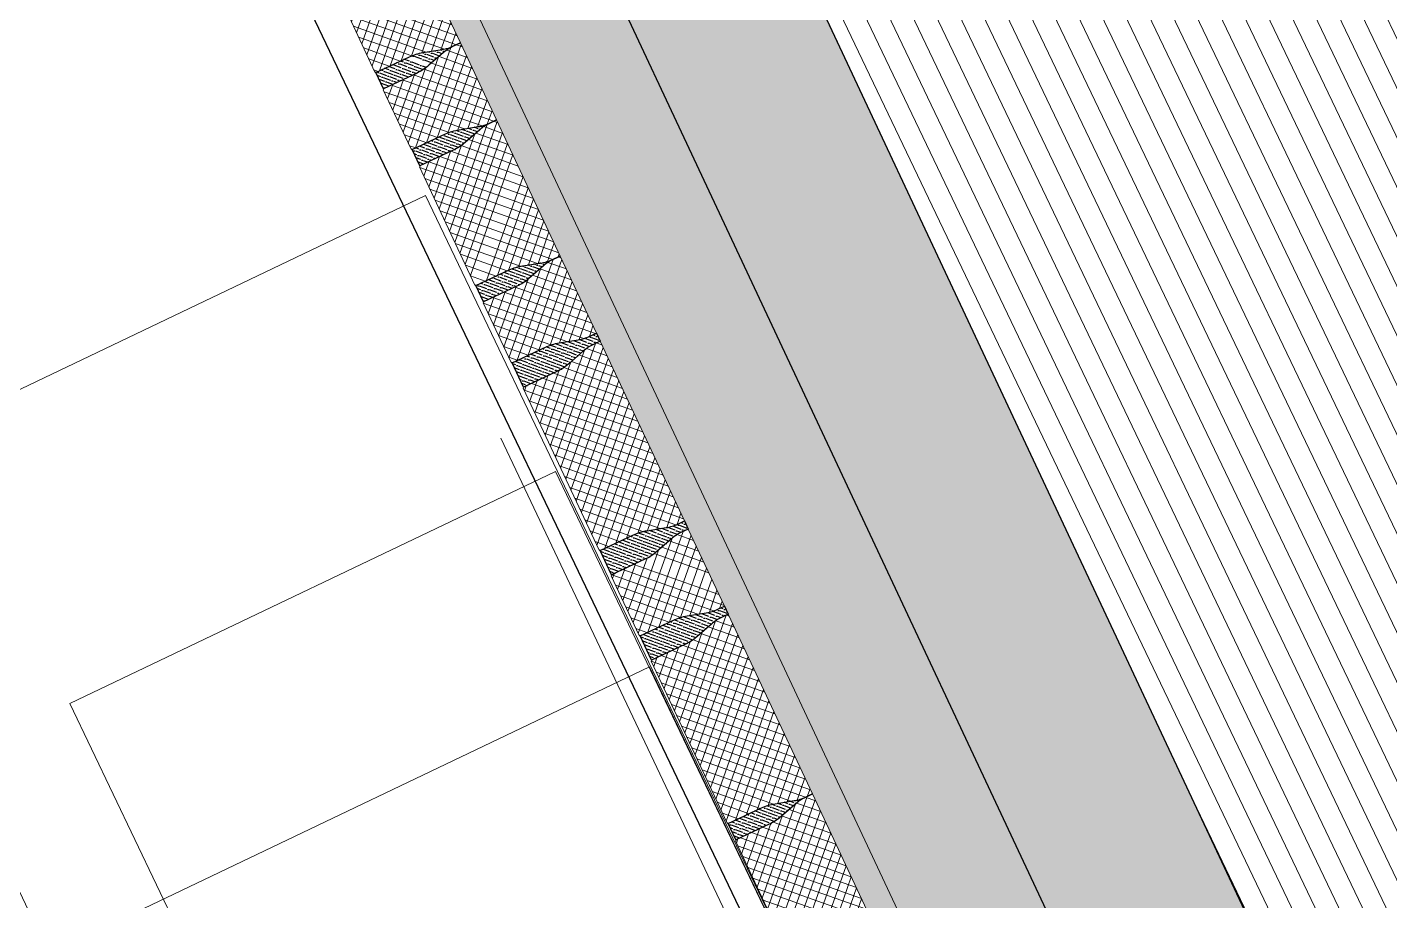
# Model space of a CAD drawing. Header units: metres. Extents: x 679304 to 680626, y 2747329 to 2750056.
# Drawn here: x 679526.458 to 679527.976, y 2747460.818 to 2747461.792 of the extents above; entities that cross this region are included whole.
import ezdxf

# ---------------------------------------------------------------- set-up
doc = ezdxf.new("R2010")
doc.units = ezdxf.units.M
doc.layers.add('-aux', color=50, linetype='Continuous', plot=False)
doc.layers.add('00_Aux', color=5, linetype='Continuous', plot=False)
for name, color, linetype, lineweight in [('02-L-projecció', 6, 'Continuous', 5), ('02-L-seccionat', 4, 'Continuous', 5), ('03-TR-L-1-CM', 7, 'Continuous', 0), ('3-TR Formigó', 252, 'Continuous', 0), ('3-TR terra compactada', 45, 'Continuous', 0), ('3-TR Tot-u', 37, 'Continuous', 0)]:
    doc.layers.add(name, color=color, linetype=linetype, lineweight=lineweight)
doc.layers.add('02-L-SEC-Shrubs', color=252, linetype='Continuous', lineweight=0, transparency=0.2)
doc.layers.add('3-TR tot_u', color=8, linetype='Continuous', lineweight=5, true_color=0x787878)
doc.layers.add('EIT_3 TR sorra', color=9, linetype='Continuous', true_color=0xd8ceb0)
doc.layers.add('SL_TREE_PROSOPIS_CINERARIA', color=66, linetype='Continuous', true_color=0x5f7f00)
picture_1 = doc.add_image_def('image2.png', size_in_pixel=(716, 586))
picture_2 = doc.add_image_def('image5.png', size_in_pixel=(354, 263))
picture_3 = doc.add_image_def('image7.png', size_in_pixel=(360, 216))
pattern_1 = [(44.99999999999999, (11.77884817123413, -0.9168738576117902), (-0.0067351920908019, 0.0067351920908019), []), (134.9999999999999, (11.77884817123413, -0.9168738576117902), (-0.0067351920908019, -0.0067351920908019), [])]
pattern_2 = [(43.98579928974752, (24.93040108401328, -102.0626143401023), (0.0019272751255601, 0.0066038919240475), [0.0085328125000001, -0.0017065625, 0, -0.0017065625])]
pattern_3 = [(44.99999999999999, (10.08790048956871, -0.9036819669418036), (-0.0067351920908019, 0.0067351920908019), []), (134.9999999999999, (10.08790048956871, -0.9036819669418036), (-0.0067351920908019, -0.0067351920908019), [])]

# ---------------------------------------------------------------- blocks, each defined once
blk = doc.blocks.new('General Section WaterFalls')
at = {"layer": '3-TR Formigó'}
h = blk.add_hatch(dxfattribs=at)
h.set_pattern_fill('ANSI37', color=256, scale=0.003, angle=-18.27604261022104, style=0)
h.set_pattern_definition(pattern_3)
edge = h.paths.add_edge_path()
edge.add_line((54.08183483406901, -32.07092355564237), (54.08189873649901, -32.06272802594973))
edge.add_arc((54.03348265076056, -32.06235050130636), 0.0484175588259012, -0.4467548583182131, 15.55226428892074)
edge.add_line((54.08012746181339, -32.04936891724356), (54.07434271181351, -32.02858344569385))
edge.add_arc((54.12939502624794, -32.01326198852621), 0.0571445911088926, 179.5532510767953, 195.5522701820826, ccw=False)
edge.add_line((54.0722521720454, -32.0128164223861), (54.07257282964259, -31.97169239846383))
edge.add_line((54.07257282966748, -31.97169239912182), (54.07177564820313, -31.97168618295338))
edge.add_line((54.07177564827725, -31.9716861830093), (54.07178223023041, -31.97084213271917))
edge.add_line((54.07178222993389, -31.97084213234484), (53.92596079147231, -31.96970510931427))
edge.add_line((53.92596079129726, -31.96970510901883), (53.925954211413, -31.97054916195383))
edge.add_line((53.92595421196893, -31.97054916201159), (53.92515703001467, -31.97054294175817))
edge.add_line((53.9251570305787, -31.97054294170812), (53.92483637251203, -32.01166696890812))
edge.add_arc((53.86769352247938, -32.01122140674852), 0.0571445856194023, -16.445765772794118, -0.4467466560666935, ccw=False)
edge.add_line((53.9225002177991, -32.02739947475493), (53.91639204944029, -32.04809221791717))
edge.add_arc((53.96282874699682, -32.06179959885776), 0.0484175508021077, 163.5542290625636, 179.5532482208429)
edge.add_line((53.91441266890615, -32.06142207840458), (53.91434876481802, -32.0696176075496))
edge.add_line((53.91434876434505, -32.0696176069323), (54.08183483532727, -32.0709235553783))
h = blk.add_hatch(dxfattribs=at)
h.set_pattern_fill('ANSI37', color=256, scale=0.003, angle=-18.27604261022104, style=0)
h.set_pattern_definition(pattern_3)
edge = h.paths.add_edge_path()
edge.add_line((54.30306485062465, -32.07264853920788), (54.30312875496936, -32.06445300965719))
edge.add_arc((54.25471266871318, -32.06407549092546), 0.0484175584946718, -0.4467466283651467, 15.55227254300524)
edge.add_line((54.30135747836903, -32.05109390197322), (54.29557272892187, -32.03030843060606))
edge.add_arc((54.35062504606321, -32.01498697092757), 0.0571445946602287, 179.5532509293158, 195.5522700439978, ccw=False)
edge.add_line((54.29348218860105, -32.01454140525311), (54.2938028466404, -31.97341738147688))
edge.add_line((54.29380284622311, -31.97341738152318), (54.29300566527599, -31.97341116601595))
edge.add_line((54.29300566529855, -31.97341116610914), (54.29301224622134, -31.97256711596913))
edge.add_line((54.2930122455582, -31.97256711591035), (54.09344686330025, -31.97101103276949))
edge.add_line((54.09344686381519, -31.97101103281602), (54.09344028160544, -31.97185508351182))
edge.add_line((54.09344028122723, -31.97185508371331), (54.09264310074959, -31.97184886492834))
edge.add_line((54.09264310123399, -31.97184886457399), (54.09232244305268, -32.01297289026494))
edge.add_arc((54.03517958521843, -32.01252733008005), 0.0571445945339037, -16.445762793266, -0.44674364543789125, ccw=False)
edge.add_line((54.08998629031703, -32.02870539808646), (54.08387812044611, -32.04939814025892))
edge.add_arc((54.13031482137739, -32.06310551753268), 0.0484175534240547, 163.5542355793744, 179.5532547029849)
edge.add_line((54.0818987400271, -32.06272800127044), (54.08183483674825, -32.07092353019234))
edge.add_line((54.08183483639732, -32.07092353049666), (54.30306485054814, -32.07264853835523))
h = blk.add_hatch(dxfattribs=at)
h.set_pattern_fill('ANSI37', color=256, scale=0.003, angle=-18.27604261022104, style=0)
h.set_pattern_definition(pattern_3)
edge = h.paths.add_edge_path()
edge.add_line((54.40802474413067, -32.07346694706939), (54.40808864902809, -32.06527141770124))
edge.add_arc((54.35967255802825, -32.0648939027451), 0.0484175634033132, -0.4467438658289859, 15.55227527998455)
edge.add_line((54.40631737187505, -32.05191230843775), (54.40053262239239, -32.03112683754927))
edge.add_arc((54.45558493630961, -32.01580538135022), 0.0571445906871269, 179.5532502593328, 195.5522693413966, ccw=False)
edge.add_line((54.39844208257273, -32.01535981451161), (54.39876274068714, -31.97423579125057))
edge.add_line((54.39876274066046, -31.97423579217866), (54.39796555937762, -31.97422957508937))
edge.add_line((54.39796555927023, -31.97422957443632), (54.39797214111286, -31.97338552410969))
edge.add_line((54.39797214092687, -31.97338552493602), (54.32467657490558, -31.97281401382982))
edge.add_line((54.32467657420784, -31.97281401348301), (54.32466999196261, -31.97365806465748))
edge.add_line((54.32466999301687, -31.97365806438029), (54.32387281172586, -31.97365184434591))
edge.add_line((54.32387281116098, -31.97365184454247), (54.32355215339045, -32.01477587233068))
edge.add_arc((54.26640930585563, -32.01433031028137), 0.0571445841313688, -16.44576432809248, -0.44674519530951784, ccw=False)
edge.add_line((54.32121600070968, -32.03050837735645), (54.31510783143104, -32.05120112070532))
edge.add_arc((54.36154453037307, -32.06490849936381), 0.0484175513716403, 163.5542329003365, 179.5532520194679)
edge.add_line((54.31312845041976, -32.06453098054044), (54.31306454791471, -32.07272650971789))
edge.add_line((54.3130645477213, -32.07272650953382), (54.40802474449863, -32.07346694694389))
h = blk.add_hatch(dxfattribs=at)
h.set_pattern_fill('ANSI37', color=256, scale=0.003, angle=-18.27604261022104, style=0)
h.set_pattern_definition(pattern_3)
edge = h.paths.add_edge_path()
edge.add_line((54.63925445685163, -32.07526993239298), (54.63931836119634, -32.0670744028423))
edge.add_arc((54.59090227494016, -32.06669688504189), 0.0484175586054961, -0.4467466705454594, 15.55227246631219)
edge.add_line((54.637547084596, -32.05371529515833), (54.63176233514885, -32.03292982379116))
edge.add_arc((54.68681465182453, -32.01760836481117), 0.0571445944009922, 179.553250484846, 195.5522696561451, ccw=False)
edge.add_line((54.62967179436237, -32.01716279936955), (54.62999245240172, -31.97603877559331))
edge.add_line((54.62999245198443, -31.97603877540678), (54.62919527103731, -31.97603255989955))
edge.add_line((54.62919527152553, -31.97603255906142), (54.62920185244833, -31.97518850892141))
edge.add_line((54.62920185225084, -31.97518850886263), (54.42963646999289, -31.97363242572177))
edge.add_line((54.42963647050783, -31.97363242553547), (54.42962988829808, -31.97447647623127))
edge.add_line((54.42962988745421, -31.97447647713125), (54.42883270697658, -31.97447025834628))
edge.add_line((54.42883270699531, -31.97447025892325), (54.428512048814, -32.0155942846142))
edge.add_arc((54.37136919191107, -32.01514872419648), 0.0571445946447279, -16.445762796994018, -0.44674368117648555, ccw=False)
edge.add_line((54.42617589561269, -32.03132679220289), (54.42006772574177, -32.05201953437536))
edge.add_arc((54.46650442713871, -32.06572691211477), 0.0484175534240547, 163.5542355793744, 179.5532547029849)
edge.add_line((54.41808834578842, -32.06534939538688), (54.41802444250956, -32.07354492430877))
edge.add_line((54.41802444308996, -32.07354492414743), (54.63925445724079, -32.075269932006))
h = blk.add_hatch(dxfattribs=at)
h.set_pattern_fill('ANSI37', color=256, scale=0.003, angle=-18.27604261022104, style=0)
h.set_pattern_definition(pattern_3)
edge = h.paths.add_edge_path()
edge.add_line((54.74421435082331, -32.07608834048733), (54.74427825572074, -32.06789281111918))
edge.add_arc((54.69586216425523, -32.06751529546455), 0.048417563292489, -0.4467438236486732, 15.55227535667759)
edge.add_line((54.74250697810203, -32.05453370185569), (54.73672222861938, -32.03374823096721))
edge.add_arc((54.79177454160526, -32.01842677523382), 0.0571445904278904, 179.553249814863, 195.5522689535439, ccw=False)
edge.add_line((54.73463168879971, -32.01798120839522), (54.73495234691412, -31.97685718513417))
edge.add_line((54.73495234642178, -31.97685718536377), (54.73415516513894, -31.97685096827447))
edge.add_line((54.73415516549721, -31.97685096831992), (54.73416174733984, -31.97600691799328))
edge.add_line((54.7341617476195, -31.97600691812113), (54.66086618159822, -31.97543540701492))
edge.add_line((54.66086618136614, -31.97543540620245), (54.66085959912092, -31.97627945737693))
edge.add_line((54.66085959924384, -31.97627945779823), (54.66006241795284, -31.97627323776385))
edge.add_line((54.66006241785362, -31.97627323726192), (54.65974176008309, -32.01739726505012))
edge.add_arc((54.60259891208261, -32.01695170393214), 0.0571445840205445, -16.445764324364518, -0.4467451595709804, ccw=False)
edge.add_line((54.657405606471, -32.0331297700759), (54.65129743719236, -32.05382251342477))
edge.add_arc((54.69773413660004, -32.06752989348024), 0.0484175513567676, 163.5542323495689, 179.5532514948844)
edge.add_line((54.64931805757806, -32.0671523748897), (54.64925415507301, -32.07534790406715))
edge.add_line((54.64925415441394, -32.07534790411592), (54.74421435119126, -32.07608834152598))
h = blk.add_hatch(dxfattribs=at)
h.set_pattern_fill('ANSI37', color=256, scale=0.003, angle=-18.27604261022104, style=0)
h.set_pattern_definition(pattern_1)
edge = h.paths.add_edge_path()
edge.add_line((54.91170039819554, -32.07739778747782), (54.91176430062552, -32.06920225778519))
edge.add_arc((54.86334821442142, -32.06882473407314), 0.0484175588259012, -0.4467548583182131, 15.55226428892074)
edge.add_line((54.90999302593991, -32.05584315024316), (54.90420827594004, -32.03505767869347))
edge.add_arc((54.95926058944315, -32.01973621966317), 0.0571445912714218, 179.5532515570036, 195.5522706349158, ccw=False)
edge.add_line((54.90211773524061, -32.01929065445438), (54.90243839283779, -31.97816663053212))
edge.add_line((54.90243839286268, -31.97816663095728), (54.90164121139833, -31.97816041478883))
edge.add_line((54.90164121147245, -31.97816041437909), (54.90164779342562, -31.97731636408896))
edge.add_line((54.90164779359474, -31.9773163641803), (54.75582635513316, -31.97617934114973))
edge.add_line((54.75582635495811, -31.97617934225127), (54.75581977507386, -31.97702339518627))
edge.add_line((54.75581977469847, -31.97702339477837), (54.75502259274421, -31.97701717452494))
edge.add_line((54.75502259330824, -31.9770171744749), (54.75470193524156, -32.01814120167489))
edge.add_arc((54.69755908660591, -32.01769563741982), 0.0571445855876494, -16.445766243177218, -0.44674713627517804, ccw=False)
edge.add_line((54.7523657809943, -32.03387370612472), (54.74625761263549, -32.05456644928697))
edge.add_arc((54.79269431065768, -32.06827383139171), 0.0484175509333363, 163.5542296089313, 179.5532487032461)
edge.add_line((54.74427823163569, -32.06789630954154), (54.74421432754756, -32.07609183868657))
edge.add_line((54.74421432754025, -32.07609183946625), (54.91170039852248, -32.07739778791225))
h = blk.add_hatch(dxfattribs=at)
h.set_pattern_fill('ANSI37', color=256, scale=0.003, angle=-18.27604261022104, style=0)
h.set_pattern_definition(pattern_1)
edge = h.paths.add_edge_path()
edge.add_line((55.00666056852788, -32.07814179128036), (55.0067244734253, -32.06994626191221))
edge.add_arc((54.95830838149413, -32.06956874672324), 0.0484175634033132, -0.4467438658289859, 15.55227527998455)
edge.add_line((55.00495319534093, -32.05658715264872), (54.99916844585828, -32.03580168176023))
edge.add_arc((55.05422075884417, -32.02048022556119), 0.0571445906871269, 179.5532502593328, 195.5522693413966, ccw=False)
edge.add_line((54.99707790603861, -32.02003465848975), (54.99739856415303, -31.97891063522871))
edge.add_line((54.99739856412634, -31.97891063569114), (54.99660138284351, -31.97890441860184))
edge.add_line((54.99660138273611, -31.97890441864729), (54.99660796457874, -31.97806036832065))
edge.add_line((54.99660796485841, -31.97806036798283), (54.92331239883712, -31.97748885687663))
edge.add_line((54.92331239860504, -31.97748885722831), (54.92330581635982, -31.97833290840279))
edge.add_line((54.92330581555143, -31.97833290859126), (54.92250863426042, -31.97832668855687))
edge.add_line((54.92250863509252, -31.97832668758929), (54.92218797732199, -32.01945071537749))
edge.add_arc((54.86504513071849, -32.0190051542595), 0.0571445841313688, -16.44576432809248, -0.44674519530951784, ccw=False)
edge.add_line((54.91985182417557, -32.0351832206361), (54.91374365489693, -32.05587596398497))
edge.add_arc((54.96018035430461, -32.06958334334195), 0.0484175513716403, 163.5542329003365, 179.5532520194679)
edge.add_line((54.9117642743513, -32.06920582521707), (54.91170037184625, -32.07740135439452))
edge.add_line((54.91170037118718, -32.07740135374479), (55.0066605679645, -32.07814179115486))
h = blk.add_hatch(dxfattribs=at)
h.set_pattern_fill('ANSI37', color=256, scale=0.003, angle=-18.27604261022104, style=0)
h.set_pattern_definition(pattern_1)
edge = h.paths.add_edge_path()
edge.add_line((55.10162082267925, -32.07887516054325), (55.10168472757667, -32.0706796311751))
edge.add_arc((55.05326863564551, -32.07030211668462), 0.048417563292489, -0.4467438236486732, 15.55227535667759)
edge.add_line((55.09991345042362, -32.05732052284293), (55.09412870094098, -32.03653505195445))
edge.add_arc((55.14918101392686, -32.0212135957554), 0.0571445906871269, 179.5532502593328, 195.5522693413966, ccw=False)
edge.add_line((55.09203816065564, -32.02076802775264), (55.09235881877006, -31.97964400449159))
edge.add_line((55.09235881781205, -31.97964400518686), (55.09156163652922, -31.97963778809756))
edge.add_line((55.09156163688749, -31.97963778907433), (55.09156821873012, -31.9787937387477))
edge.add_line((55.09156821854412, -31.97879373794421), (55.01827265252284, -31.97822222683801))
edge.add_line((55.01827265322209, -31.97822222718969), (55.01826607097686, -31.97906627836417))
edge.add_line((55.01826607016846, -31.97906627785414), (55.01746888887746, -31.97906005781976))
edge.add_line((55.01746888970956, -31.97906005848199), (55.01714823193903, -32.02018408627019))
edge.add_arc((54.96000538440421, -32.01973852398805), 0.0571445840205445, -16.445764324364518, -0.4467451595709804, ccw=False)
edge.add_line((55.0148120787926, -32.03591659059748), (55.00870390951396, -32.05660933394635))
edge.add_arc((55.05514060799033, -32.07031671283767), 0.0484175513716403, 163.5542329003365, 179.5532520194679)
edge.add_line((55.00672452896833, -32.06993919494562), (55.00666062646328, -32.07813472412307))
edge.add_line((55.00666062533856, -32.07813472300768), (55.10162082211588, -32.07887516041775))
at = {"layer": '3-TR terra compactada'}
h = blk.add_hatch(dxfattribs=at)
h.set_pattern_fill('LINE', color=256, scale=0.0075)
h.set_pattern_definition([(360, (-1.593222050461918, -1.450000001117587), (0, 0.0238125), [])])
edge = h.paths.add_edge_path(flags=16)
edge.add_arc((87.91270721703766, -34.89102650922723), 0.0300000000000011, 0, 360)
h.paths.add_polyline_path([(60.86794612370431, -34.06345526850782), (60.86794612370431, -34.8165326055605), (77.28848761087283, -34.81653260439634), (77.28848760994151, -35.96653260430321), (94.02980208816007, -35.96653260337189), (94.02346620196477, -34.53352967253886), (88.77741158520803, -34.42881766473874), (88.7764219455421, -34.4783984052483), (88.67512278445065, -34.85645277681761), (84.06023222394288, -34.76436978625134), (83.96552849235012, -34.41241660504602), (83.95774579746649, -34.38224918977358), (83.95875280490145, -34.33179827523418), (79.98875382728875, -34.25026744417846), (79.98875382775441, -35.78771875007078), (77.43852502759546, -35.78771875007078), (77.43852502852678, -35.43748732609675), (78.61814005719498, -35.43770227907226), (78.05505687510595, -33.4629564518109), (67.10211191978306, -33.3788115279749), (67.01179703883827, -33.17811179091223), (66.85097349714488, -33.17687627975829), (63.56725041614845, -33.15126436809078), (63.56725041707978, -34.70336046814919), (61.01713174395263, -34.70336046768352), (61.0171317444183, -34.35336060426198), (62.10765844490379, -34.35336060402915), (61.58575402200222, -32.50950451311656), (50.68157043308019, -32.42573419259861), (50.59114177431911, -32.2250335814897), (50.42511908290908, -32.2237581287045), (47.14811543934047, -32.19819437991828), (47.14721526950597, -33.38156245509163), (44.99754665372893, -33.38156245509163), (44.99754665279761, -33.03156259073876), (45.56926759378984, -33.03156259120442), (45.14311256445944, -31.55625739693642), (34.2616229839623, -31.47266142093577), (34.17091776337475, -31.2719586850144), (34.00475173024461, -31.27068213094026), (30.72633214015514, -31.24511096207425), (30.72633214108646, -32.37863686797209), (28.57621343620122, -32.37863686820492), (28.57621343526989, -32.02863700361922), (29.14793437626213, -32.02863700361922), (28.72177934786305, -30.55333180958405), (17.8412764519453, -30.4697434140835), (17.68143947003409, -31.50181839196012), (28.27606689184904, -31.50181839149445), (28.27606689091772, -32.61037793336436), (44.44740463607013, -32.61037793196738), (44.44740463700145, -34.06345526920631)])
at = {"layer": '3-TR Tot-u'}
h = blk.add_hatch(dxfattribs=at)
h.set_pattern_fill('EARTH', color=256, scale=0.005, angle=-84.07414778341365)
h.set_pattern_definition([(275.9258522165863, (60.71546804439276, -33.50333952344954), (0.0348582512672567, -0.0283024260194916), [0.03175, -0.03175]), (275.9258522165863, (60.72731067147106, -33.50211030617356), (0.0348582512672567, -0.0283024260194916), [0.03175, -0.03175]), (275.9258522165863, (60.73915329854935, -33.50088108866476), (0.0348582512672567, -0.0283024260194916), [0.03175, -0.03175]), (5.925852216586345, (60.743510580156, -33.50441889185459), (0.0283024260194916, 0.0348582512672567), [0.03175, -0.03175]), (5.925852216586345, (60.74473979650065, -33.51626151846722), (0.0283024260194916, 0.0348582512672567), [0.03175, -0.03175]), (5.925852216586345, (60.74596901470795, -33.52810414601118), (0.0283024260194916, 0.0348582512672567), [0.03175, -0.03175])])
h.paths.add_polyline_path([(50.68157043308019, -32.42573419259861), (61.58575402200222, -32.50950451311656), (61.64629130344838, -32.72335900692269), (62.41704348940402, -32.72336055757478), (62.41704473039135, -32.50335776759312), (61.79187253303826, -32.503356566187), (61.73765311250463, -32.31066556135193), (50.5912555521354, -32.22503445576876)])
at = {"layer": '3-TR tot_u'}
h = blk.add_hatch(dxfattribs=at)
h.set_pattern_fill('AR-CONC', color=256, scale=0.00025, angle=90.27678088138285)
h.set_pattern_definition([(158.5528234916038, (16.41957955155521, -0.9746390371583402), (-0.0107141402033441, 0.0444470353765646), [0.0047625, -0.0523874999999999]), (103.5528234916037, (16.41957955155521, -0.9746390371583402), (-0.042478511822929, -0.0235505220209913), [0.00381, -0.0419101460424999]), (209.0042681916038, (16.41868670936674, -0.9709351295605301), (-0.0531926501422366, 0.0208965138611374), [0.0040475022, -0.0445225611499999]), (154.7370234916037, (16.40753956185654, -0.9786799072753638), (-0.0115985479610558, 0.0675920588494506), [0.00714375, -0.0785812499999999]), (205.1883811016037, (16.40657301200554, -0.9730472429655492), (-0.0775261334246027, 0.036585164494883), [0.006071255785, -0.0667839020399999]), (99.73697466160377, (16.40753956185654, -0.9786799072753638), (-0.0775261334227856, 0.036585164499046), [0.0057149917675, -0.0628649329799999]), (129.5528234916037, (16.40852912468836, -0.9716496961191295), (0.0121775151173545, 0.0440684300330318), [0.0047625, -0.0523875]), (74.55282349160389, (16.40852912468836, -0.9716496961191295), (-0.0485699864642681, -3.6222662037e-06), [0.00381, -0.0419099999999999]), (180.0042684916038, (16.40954391798004, -0.9679773268289864), (-0.0363924715453394, 0.0440648076110835), [0.0040475022, -0.0445224844]), (146.0528234916037, (16.41957955155521, -0.9746390371583402), (-0.0202858755293875, -0.0059938829911168), [0, -0.041402, 0, -0.042545, 0, -0.04206875]), (116.0528234916039, (16.41957955155521, -0.9746390371583402), (-0.0290587158829416, 0.0078679387732416), [0, -0.024257, 0, -0.0404494999999999, 0, -0.01603375]), (76.05282349160386, (16.42408512253314, -0.988063625525683), (-0.0094277576651399, 0.0325917034802938), [0, -0.0158749999999999, 0, -0.0495299999999999, 0, -0.0657224999999997]), (66.05282349160387, (16.42610555933788, -0.9940836201421916), (-0.0178091657507202, 0.033085210695806), [0, -0.0206375, 0, -0.032893, 0, -0.0466725])])
h.paths.add_polyline_path([(61.73765311250463, -32.31066556135193), (61.91613929020241, -32.16203233716078), (50.52306428411975, -32.07450615614653), (50.59515397809446, -32.2336976248771)])
at = {"layer": 'EIT_3 TR sorra'}
h = blk.add_hatch(dxfattribs=at)
h.set_pattern_fill('ANSI36', color=256, scale=0.001075, angle=-1.014200710252469, style=0, double=1)
h.set_pattern_definition([(43.98579928974752, (24.10053549613804, -102.0561436056159), (0.0019272751255601, 0.0066038919240475), [0.0085328125000001, -0.0017065625, 0, -0.0017065625])])
edge = h.paths.add_edge_path()
edge.add_line((54.0818348089233, -32.07092705229297), (54.08189871238366, -32.06273152245023))
edge.add_arc((54.03348263213411, -32.06235400401056), 0.0484175526838711, -0.4467473109880312, 15.55227179525065)
edge.add_line((54.08012743573635, -32.04937241598964), (54.074342687714, -32.02858694067944))
edge.add_arc((54.12939500389621, -32.01326547958888), 0.0571445943123871, 179.5532539535203, 195.5522730879312, ccw=False)
edge.add_line((54.07225214736536, -32.01281991670839), (54.07257283407047, -31.97169239752023))
edge.add_line((54.07257283292711, -31.97169239679352), (54.09264310164696, -31.97184889399764))
edge.add_line((54.09264310216531, -31.97184889484197), (54.09232241538514, -32.01297641351495))
edge.add_arc((54.03517955495044, -32.01253084978089), 0.0571445973673935, -16.445766153051807, -0.4467470114216212, ccw=False)
edge.add_line((54.08998626144603, -32.02870892221108), (54.08387809315411, -32.04940166294342))
edge.add_arc((54.13031478319317, -32.06310904351994), 0.0484175437910066, 163.5542282250263, 179.5532473510782)
edge.add_line((54.0818987111561, -32.06273152120412), (54.08183480861964, -32.07092705233279))
h = blk.add_hatch(dxfattribs=at)
h.set_pattern_fill('ANSI36', color=256, scale=0.001075, angle=-1.014200710252469, style=0, double=1)
h.set_pattern_definition([(43.98579928974752, (24.59421147685498, -102.0599929462187), (0.0019272751255601, 0.0066038919240475), [0.0085328125000001, -0.0017065625, 0, -0.0017065625])])
edge = h.paths.add_edge_path()
edge.add_line((54.31306451978162, -32.07273000851273), (54.30306482580969, -32.07265203772795))
edge.add_line((54.30306482687592, -32.07265203632414), (54.30312872897428, -32.06445650652199))
edge.add_arc((54.25471264729276, -32.06407898571342), 0.0484175527940736, -0.4467514048749425, 15.55226774490095)
edge.add_line((54.30135745275766, -32.05109740095213), (54.29557270326275, -32.03031192564601))
edge.add_arc((54.3506250125356, -32.01499046757817), 0.0571445873641418, 179.5532512957519, 195.5522704501285, ccw=False)
edge.add_line((54.29348216298968, -32.01454490236938), (54.29380284880636, -31.97341738141661))
edge.add_line((54.29380284808576, -31.97341738175601), (54.32387281250258, -31.97365184786262))
edge.add_line((54.32387281302363, -31.9736518478021), (54.32355212625163, -32.01477936942017))
edge.add_arc((54.26640927279368, -32.01433380646631), 0.0571445907335047, -16.445765473899826, -0.44674634346989706, ccw=False)
edge.add_line((54.32121597183868, -32.03051187633537), (54.31510780351127, -32.05120461754639))
edge.add_arc((54.36154449731112, -32.0649119950831), 0.0484175461207508, 163.5542325475676, 179.5532516927069)
edge.add_line((54.3131284234114, -32.06453447695821), (54.3130645199906, -32.07273000779482))
edge.add_line((54.31306451978162, -32.07273000851273), (54.30306482580969, -32.07265203772795))
h = blk.add_hatch(dxfattribs=at)
h.set_pattern_fill('ANSI36', color=256, scale=0.001075, angle=-1.014200710252469, style=0, double=1)
h.set_pattern_definition([(43.98579928974752, (24.69917137129232, -102.0608113561757), (0.0019272751255601, 0.0066038919240475), [0.0085328125000001, -0.0017065625, 0, -0.0017065625])])
edge = h.paths.add_edge_path()
edge.add_line((54.41802441468462, -32.0735484175384), (54.40802472071269, -32.07347044675362))
edge.add_line((54.40802472084761, -32.0734704467468), (54.40808862294597, -32.06527491694464))
edge.add_arc((54.35967254173011, -32.06489739543759), 0.0484175527940736, -0.4467514048749425, 15.55226774490095)
edge.add_line((54.40631734766066, -32.05191581090912), (54.40053259816576, -32.031130335603))
edge.add_arc((54.45558490697294, -32.01580887800083), 0.0571445873641418, 179.5532512957519, 195.5522704501285, ccw=False)
edge.add_line((54.39844205696136, -32.01536331325769), (54.39876274277803, -31.97423579230493))
edge.add_line((54.39876274298876, -31.97423579217866), (54.42883270740558, -31.97447025828527))
edge.add_line((54.42883270699531, -31.97447025799192), (54.42851202022331, -32.01559777960999))
edge.add_arc((54.37136916723102, -32.0151522164233), 0.0571445906226804, -16.445765470171693, -0.44674630773130275, ccw=False)
edge.add_line((54.42617586627602, -32.03133028559387), (54.42006769794861, -32.05202302680489))
edge.add_arc((54.46650439267978, -32.06573040504009), 0.0484175462371067, 163.5542325431677, 179.5532516505266)
edge.add_line((54.41808831738308, -32.06535288598388), (54.41802441396228, -32.07354841682049))
edge.add_line((54.41802441468462, -32.0735484175384), (54.40802472071269, -32.07347044675362))
h = blk.add_hatch(dxfattribs=at)
h.set_pattern_fill('ANSI36', color=256, scale=0.001075, angle=-1.014200710252469, style=0, double=1)
h.set_pattern_definition(pattern_2)
edge = h.paths.add_edge_path()
edge.add_line((54.6492541260086, -32.07535140123218), (54.63925443203667, -32.0752734304474))
edge.add_line((54.63925443170592, -32.07527343020775), (54.63931833380428, -32.06707790040559))
edge.add_arc((54.5909022539854, -32.06670037889853), 0.0484175527940736, -0.4467514048749425, 15.55226774490095)
edge.add_line((54.63754705851897, -32.05371879390441), (54.63176230902408, -32.03293331859829))
edge.add_arc((54.6868146196939, -32.01761186122894), 0.0571445876233784, 179.5532517402217, 195.5522708379812, ccw=False)
edge.add_line((54.629671768751, -32.01716629625298), (54.62999245456767, -31.97603877530021))
edge.add_line((54.62999245431274, -31.97603877494112), (54.66006241872956, -31.97627324104773))
edge.add_line((54.66006241925061, -31.97627324191854), (54.65974173247861, -32.0174007635366))
edge.add_arc((54.60259887902066, -32.01695520058275), 0.0571445906226804, -16.445765470171693, -0.44674630773130275, ccw=False)
edge.add_line((54.65740557853132, -32.03313326975331), (54.65129741020391, -32.05382601096433))
edge.add_arc((54.69773410493508, -32.06753338966519), 0.0484175462371067, 163.5542325431677, 179.5532516505266)
edge.add_line((54.64931802917272, -32.06715587037616), (54.64925412575192, -32.07535140121276))
edge.add_line((54.6492541260086, -32.07535140123218), (54.63925443203667, -32.0752734304474))
h = blk.add_hatch(dxfattribs=at)
h.set_pattern_fill('ANSI36', color=256, scale=0.001075, angle=-1.014200710252469, style=0, double=1)
h.set_pattern_definition(pattern_2)
edge = h.paths.add_edge_path()
edge.add_line((54.74421432707458, -32.07609183853492), (54.74427822880583, -32.06789630910193))
edge.add_arc((54.69586214330047, -32.06751879327931), 0.0484175570857096, -0.4467455132575356, 15.55227354001481)
edge.add_line((54.74250695155934, -32.05453720176592), (54.73672220350149, -32.03375172693441))
edge.add_arc((54.7917745183222, -32.01843027025461), 0.0571445922035584, 179.5532497589926, 195.5522688845016, ccw=False)
edge.add_line((54.734631663654, -32.01798470318318), (54.73495234954982, -31.97685718421814))
edge.add_line((54.7349523496814, -31.97685718443245), (54.75502261879977, -31.97701367931619))
edge.add_line((54.75502261938527, -31.97701367922127), (54.7547019321711, -32.01814120069331))
edge.add_arc((54.69755908241495, -32.01769563695416), 0.0571445854768251, -16.4457662394492, -0.44674710053658373, ccw=False)
edge.add_line((54.75236577773467, -32.03387370612472), (54.74625760929672, -32.05456644729924))
edge.add_arc((54.79269430600107, -32.06827383115888), 0.0484175505247778, 163.554227419061, 179.553246562732)
edge.add_line((54.74427822744473, -32.06789630744606), (54.74421432627437, -32.07609184000669))
h = blk.add_hatch(dxfattribs=at)
h.set_pattern_fill('ANSI36', color=256, scale=0.001075, angle=-1.014200710252469, style=0, double=1)
h.set_pattern_definition([(43.98579928974752, (24.93040105886758, -102.0626179077662), (0.0019272751255601, 0.0066038919240475), [0.0085328125000001, -0.0017065625, 0, -0.0017065625])])
edge = h.paths.add_edge_path()
edge.add_line((54.91170037165284, -32.07740135351196), (54.9117642751132, -32.06920582366922))
edge.add_arc((54.86334819439798, -32.06882830569521), 0.0484175525412939, -0.4467478355714436, 15.55227133748934)
edge.add_line((54.90999299846589, -32.05584671767429), (54.90420825044354, -32.03506124236409))
edge.add_arc((54.95926056616008, -32.01973978010938), 0.0571445943123871, 179.5532539535203, 195.5522730879312, ccw=False)
edge.add_line((54.90211770916357, -32.0192942188587), (54.90243839586868, -31.97816669967054))
edge.add_line((54.90243839519099, -31.97816669917666), (54.92250866391084, -31.97832319638078))
edge.add_line((54.92250866489484, -31.97832319606096), (54.92218797811467, -32.01945071473394))
edge.add_arc((54.86504511767998, -32.01900515053421), 0.0571445973673935, -16.445766153051807, -0.4467470114216212, ccw=False)
edge.add_line((54.9198518237099, -32.03518322296441), (54.91374365541799, -32.05587596369675))
edge.add_arc((54.96018034592271, -32.06958334543742), 0.0484175437761339, 163.5542276742587, 179.5532468264947)
edge.add_line((54.91176427388563, -32.06920582288876), (54.91170037134918, -32.07740135401743))
h = blk.add_hatch(dxfattribs=at)
h.set_pattern_fill('ANSI36', color=256, scale=0.001075, angle=-1.014200710252469, style=0, double=1)
h.set_pattern_definition([(43.98579928974752, (25.19284730032087, -102.0646677897312), (0.0019272751255601, 0.0066038919240475), [0.0085328125000001, -0.0017065625, 0, -0.0017065625])])
edge = h.paths.add_edge_path()
edge.add_line((55.00666054431349, -32.07814528979361), (55.00672444604473, -32.06994976036062))
edge.add_arc((54.95830836100504, -32.06957224314101), 0.0484175569431325, -0.4467460378408971, 15.55227308225352)
edge.add_line((55.00495316972956, -32.05659065209329), (54.99916842167172, -32.03580517726177))
edge.add_arc((55.05422073602677, -32.02048372104764), 0.0571445923002657, 179.553249723254, 195.552268819521, ccw=False)
edge.add_line((54.9970778808929, -32.0200381539762), (54.99739856678872, -31.97891063501117))
edge.add_line((54.99739856645465, -31.97891063545831), (55.01746883557302, -31.97906713034205))
edge.add_line((55.01746883615851, -31.97906713047996), (55.01714814894434, -32.020194651952))
edge.add_arc((54.96000529965385, -32.01974908821285), 0.0571445857302265, -16.445765776522194, -0.4467466918054015, ccw=False)
edge.add_line((55.01481199497357, -32.03592715645209), (55.00870382653562, -32.0566198976266))
edge.add_arc((55.05514052323997, -32.07032728148624), 0.0484175506262611, 163.5542268638935, 179.5532459959682)
edge.add_line((55.0067244451493, -32.0699497575406), (55.00666054397894, -32.07814529010123))
h = blk.add_hatch(dxfattribs=at)
h.set_pattern_fill('ANSI36', color=256, scale=0.001075, angle=-1.014200710252469, style=0, double=1)
h.set_pattern_definition([(62.26184189996857, (84.49806383391844, 215.9410314029083), (-0.0002408934137097, 0.0068751544213446), [0.0085328125000001, -0.0017065625, 0, -0.0017065625])])
h.paths.add_polyline_path([(50.52306428411975, -32.07450615614653), (61.91613929020241, -32.16203233692795), (61.91637309920043, -32.13203316531144), (50.52302524959668, -32.04326504096389)])
at = {"layer": '-aux'}
for points in [[(54.08183480938896, -32.07092705182731), (54.0818348089233, -32.07092705229297), (54.08189871208742, -32.0627315226011, 0.0699225111475427), (54.08012743573635, -32.04937241598964), (54.07434268807993, -32.02858694153838, -0.0699225111480096), (54.07225214736536, -32.01281991670839), (54.07257283292711, -31.97169239679352), (54.09264310216531, -31.97184889484197), (54.09232241520658, -32.01297641405836, -0.0699225111484148), (54.08998626144603, -32.02870892221108), (54.08387809246779, -32.04940166324377, 0.0699225111479849), (54.0818987111561, -32.06273152120412), (54.08183480938896, -32.07092705182731), (54.0818348089233, -32.07092705229297)], [(54.31306451978162, -32.07273000851273), (54.30306482687592, -32.07265203632414), (54.30312872864305, -32.06445650709793, 0.0699225111475427), (54.30135745275766, -32.05109740095213), (54.29557270277292, -32.03031192487106, -0.0699225111480096), (54.29348216298968, -32.01454490236938), (54.29380284808576, -31.97341738175601), (54.32387281302363, -31.9736518478021), (54.32355212653056, -32.01477936981246, -0.0699225111484148), (54.32121597183868, -32.03051187633537), (54.31510780379176, -32.05120461736806, 0.0699225111479849), (54.3131284234114, -32.06453447695821), (54.31306451978162, -32.07273000851273), (54.30306482687592, -32.07265203632414)], [(54.41802441468462, -32.0735484175384), (54.40802472084761, -32.0734704467468), (54.4080886230804, -32.06527491705492, 0.0699225111475427), (54.40631734766066, -32.05191581090912), (54.40053259721025, -32.03113033412956, -0.0699225111480096), (54.39844205696136, -32.01536331325769), (54.39876274298876, -31.97423579217866), (54.42883270699531, -31.97447025799192), (54.4285120209679, -32.01559777976945, -0.0699225111484148), (54.42617586627602, -32.03133028559387), (54.42006769776345, -32.05202302662656, 0.0699225111479849), (54.41808831738308, -32.06535288598388), (54.41802441468462, -32.0735484175384), (54.40802472084761, -32.0734704467468)], [(54.6492541260086, -32.07535140123218), (54.63925443170592, -32.07527343020775), (54.63931833393871, -32.06707790051587, 0.0699225111475427), (54.63754705851897, -32.05371879390441), (54.63176230946555, -32.03293331898749, -0.0699225111480096), (54.629671768751, -32.01716629625298), (54.62999245431274, -31.97603877494112), (54.66006241925061, -31.97627324191854), (54.65974173229188, -32.01740076299757, -0.0699225111484148), (54.65740557853132, -32.03313326975331), (54.65129740955308, -32.053826010786, 0.0699225111479849), (54.64931802917272, -32.06715587037616), (54.6492541260086, -32.07535140123218), (54.63925443170592, -32.07527343020775)], [(54.74421432614327, -32.07609184039757), (54.74421432707458, -32.07609183853492), (54.74427822884172, -32.0678963100072, 0.0699225111475427), (54.74250695155934, -32.05453720176592), (54.7367222039029, -32.03375172778033, -0.0699225111480096), (54.734631663654, -32.01798470318318), (54.7349523496814, -31.97685718443245), (54.75502261938527, -31.97701367922127), (54.75470193102956, -32.01814120123163, -0.0699225111484148), (54.75236577773467, -32.03387370612472), (54.74625760922208, -32.05456644692458, 0.0699225111479849), (54.74427822744473, -32.06789630744606), (54.74421432614327, -32.07609184039757), (54.74421432707458, -32.07609183853492)], [(54.91170037165284, -32.0774013530463), (54.91170037165284, -32.07740135351196), (54.91176427574828, -32.06920582382009, 0.0699225111475427), (54.90999299846589, -32.05584671767429), (54.9042082503438, -32.03506124252454, -0.0699225111480096), (54.90211770916357, -32.0192942188587), (54.90243839519099, -31.97816669917666), (54.92250866489484, -31.97832319606096), (54.92218797793611, -32.01945071527735, -0.0699225111484148), (54.9198518237099, -32.03518322296441), (54.91374365519732, -32.0558759639971, 0.0699225111479849), (54.91176427388563, -32.06920582288876), (54.91170037165284, -32.0774013530463), (54.91170037165284, -32.07740135351196)], [(55.00666054384783, -32.07814529072493), (55.00666054431349, -32.07814528979361), (55.00672444608063, -32.06994976010174, 0.0699225111475427), (55.00495316972956, -32.05659065209329), (54.99916842067614, -32.0358051774092, -0.0699225111480096), (54.9970778808929, -32.0200381539762), (54.99739856645465, -31.97891063545831), (55.01746883615851, -31.97906713047996), (55.01714814826846, -32.02019465109334, -0.0699225111484148), (55.01481199497357, -32.03592715645209), (55.00870382552967, -32.05661989748478, 0.0699225111479849), (55.0067244451493, -32.0699497575406), (55.00666054384783, -32.07814529072493), (55.00666054431349, -32.07814528979361)]]:
    blk.add_lwpolyline(points, format="xyb", dxfattribs=at)
at = {"layer": '00_Aux'}
blk.add_lwpolyline([(50.68157043308019, -32.42573419259861), (61.58575402200222, -32.50950451311656), (61.64629130344838, -32.72335900692269), (62.41704348940402, -32.72336055757478), (62.41704473039135, -32.50335776759312), (61.79187253303826, -32.503356566187), (61.73765311250463, -32.31066556135193), (50.5912555521354, -32.22503445576876)], close=True, dxfattribs=at)
at = {"layer": '02-L-projecció'}
for points in [[(30.72633214015514, -31.24511096207425), (34.00475173024461, -31.27068213094026), (34.17091776337475, -31.2719586850144), (34.2616229839623, -31.47266142093577), (45.14311256445944, -31.55625739693642), (45.56926759378984, -33.03156259120442), (44.99754665279761, -33.03156259073876), (44.99754665372893, -33.38156245509163), (47.14721526950597, -33.38156245509163), (47.14811543934047, -32.19819437991828), (50.42511908290908, -32.2237581287045), (50.59114177431911, -32.2250335814897), (50.68157043308019, -32.42573419259861), (61.58575402200222, -32.50950451311656), (62.10765844490379, -34.35336060402915), (61.0171317444183, -34.35336060426198), (61.01713174395263, -34.70336046768352), (63.56725041707978, -34.70336046814919), (63.56725041614845, -33.15126436809078), (66.85097349714488, -33.17687627975829)], [(50.52306428411975, -32.07450615614653), (61.91613929020241, -32.16203233716078)], [(47.14766533998772, -32.19857941172086), (61.73765311250463, -32.31066556135193)], [(50.68157043308019, -32.42573419259861), (61.58575402200222, -32.50950451311656)]]:
    blk.add_lwpolyline(points, dxfattribs=at)
at = {"layer": '02-L-seccionat'}
for points in [[(54.08183483406901, -32.07092355564237), (54.08189873816446, -32.06272802641616, 0.0699225111487571), (54.08012746181339, -32.04936891724356), (54.07434271182864, -32.0285834458191, -0.0699225111482901), (54.0722521720454, -32.0128164223861), (54.07257282966748, -31.97169239912182), (54.07177564827725, -31.9716861830093), (54.07178222993389, -31.97084213234484), (53.92596079129726, -31.96970510901883), (53.92595421196893, -31.97054916201159), (53.9251570305787, -31.97054294170812), (53.92483637109399, -32.01166696939618, -0.0699225111482901), (53.9225002177991, -32.02739947475493), (53.91639204975217, -32.04809221811593, 0.0699225111487571), (53.91441266890615, -32.06142207840458), (53.91434876434505, -32.0696176069323)], [(54.30306485062465, -32.07264853920788), (54.30312875472009, -32.06445300881751, 0.0699225111487571), (54.30135747836903, -32.05109390197322), (54.29557272884995, -32.03030842915178, -0.0699225111482901), (54.29348218860105, -32.01454140525311), (54.29380284622311, -31.97341738152318), (54.29300566529855, -31.97341116610914), (54.2930122455582, -31.97256711591035), (54.09344686381519, -31.97101103281602), (54.09344028122723, -31.97185508371331), (54.09264310123399, -31.97184886457399), (54.09232244314626, -32.01297288993373, -0.0699225111482901), (54.08998629031703, -32.02870539808646), (54.08387811947614, -32.04939814051613, 0.0699225111487571), (54.0818987400271, -32.06272800127044), (54.08183483639732, -32.07092353049666)], [(54.40802474413067, -32.07346694706939), (54.40808865008875, -32.06527141854167, 0.0699225111487571), (54.40631737187505, -32.05191230843775), (54.40053262189031, -32.03112683771178, -0.0699225111482901), (54.39844208257273, -32.01535981451161), (54.39876274066046, -31.97423579217866), (54.39796555927023, -31.97422957443632), (54.39797214092687, -31.97338552493602), (54.32467657420784, -31.97281401348301), (54.32466999301687, -31.97365806438029), (54.32387281116098, -31.97365184454247), (54.32355215400457, -32.0147758719977, -0.0699225111482901), (54.32121600070968, -32.03050837735645), (54.31510783080011, -32.05120111978613, 0.0699225111487571), (54.31312845041976, -32.06453098054044), (54.3130645477213, -32.07272650953382)], [(54.63925445685163, -32.07526993239298), (54.63931836048141, -32.06707440246828, 0.0699225111487571), (54.637547084596, -32.05371529515833), (54.63176233461126, -32.03292982280255, -0.0699225111482901), (54.62967179436237, -32.01716279936955), (54.62999245198443, -31.97603877540678), (54.62919527152553, -31.97603255906142), (54.62920185225084, -31.97518850886263), (54.42963647050783, -31.97363242553547), (54.42962988745421, -31.97447647713125), (54.42883270699531, -31.97447025892325), (54.42851204890757, -32.0155942835845, -0.0699225111482901), (54.42617589561269, -32.03132679220289), (54.42006772616878, -32.05201953370124, 0.0699225111487571), (54.41808834578842, -32.06534939538688), (54.41802444308996, -32.07354492414743)], [(54.74421435082331, -32.07608834048733), (54.74427825538441, -32.06789281149395, 0.0699225111487571), (54.74250697810203, -32.05453370185569), (54.73672222904861, -32.03374823229387, -0.0699225111482901), (54.73463168879971, -32.01798120839522), (54.73495234642178, -31.97685718536377), (54.73415516549721, -31.97685096831992), (54.7341617476195, -31.97600691812113), (54.66086618136614, -31.97543540620245), (54.66085959924384, -31.97627945779823), (54.66006241785362, -31.97627323726192), (54.65974175976589, -32.0173972658813, -0.0699225111482901), (54.657405606471, -32.0331297700759), (54.65129743749276, -32.05382251390256, 0.0699225111487571), (54.64931805757806, -32.0671523748897), (54.64925415441394, -32.07534790411592)], [(54.91170039819554, -32.07739778747782), (54.91176430089399, -32.06920225732029, 0.0699225111487571), (54.90999302593991, -32.05584315024316), (54.90420827548951, -32.03505767835304, -0.0699225111482901), (54.90211773524061, -32.01929065445438), (54.90243839286268, -31.97816663095728), (54.90164121147245, -31.97816041437909), (54.90164779359474, -31.9773163641803), (54.75582635495811, -31.97617934225127), (54.75581977469847, -31.97702339477837), (54.75502259330824, -31.9770171744749), (54.75470193475485, -32.01814120169729, -0.0699225111482901), (54.7523657809943, -32.03387370612472), (54.74625761294737, -32.05456644925289, 0.0699225111487571), (54.74427823163569, -32.06789630954154), (54.74421432754025, -32.07609183946625)], [(55.00666056852788, -32.07814179128036), (55.00672447308898, -32.06994626251981, 0.0699225111487571), (55.00495319534093, -32.05658715264872), (54.99916844535619, -32.03580168168992, -0.0699225111482901), (54.99707790603861, -32.02003465848975), (54.99739856412634, -31.97891063569114), (54.99660138273611, -31.97890441864729), (54.99660796485841, -31.97806036798283), (54.92331239860504, -31.97748885722831), (54.92330581555143, -31.97833290859126), (54.92250863509252, -31.97832668758929), (54.92218797747046, -32.01945071620867, -0.0699225111482901), (54.91985182417557, -32.0351832206361), (54.913743654266, -32.05587596469559, 0.0699225111487571), (54.9117642743513, -32.06920582521707), (54.91170037118718, -32.07740135374479)], [(55.10162082267925, -32.07887516054325), (55.10168472770601, -32.07067963248119, 0.0699225111487571), (55.09991345042362, -32.05732052284293), (55.09412870043888, -32.03653505234979, -0.0699225111482901), (55.09203816065564, -32.02076802775264), (55.09235881781205, -31.97964400518686), (55.09156163688749, -31.97963778907433), (55.09156821854412, -31.97879373794421), (55.01827265322209, -31.97822222718969), (55.01826607016846, -31.97906627785414), (55.01746888970956, -31.97906005848199), (55.01714823162183, -32.02018408617005, -0.0699225111482901), (55.0148120787926, -32.03591659059748), (55.0087039093487, -32.05660933442414, 0.0699225111487571), (55.00672452896833, -32.06993919494562), (55.00666062533856, -32.07813472300768)]]:
    blk.add_lwpolyline(points, format="xyb", close=True, dxfattribs=at)
blk = doc.blocks.new('prospopis cineraria')
image = blk.add_image(picture_1, insert=(-4.000086040761157, 0), size_in_units=(7.410607290773175, 6.065105967029442))
image.dxf.flags = 15
blk = doc.blocks.new('shrub3')
image = blk.add_image(picture_2, insert=(-0.5, 0), size_in_units=(0.9999999999999835, 0.7429378531073323))
image.dxf.flags = 15
blk = doc.blocks.new('shrub1')
image = blk.add_image(picture_3, insert=(-0.5, 0), size_in_units=(1.000000000000008, 0.6000000000000048))
image.dxf.flags = 15

msp = doc.modelspace()

# ---------------------------------------------------------------- linework, layer by layer
at = {"layer": '03-TR-L-1-CM'}
msp.add_lwpolyline([(679527.610359252, 2747460.013627062), (679526.9854273247, 2747461.33365998)], dxfattribs=at)

# ---------------------------------------------------------------- block references
at = {"rotation": 115.5575828871377}
msp.add_blockref('General Section WaterFalls', (679521.7318272467, 2747398.310749386), dxfattribs=at)
at = {"layer": '02-L-SEC-Shrubs', "extrusion": (-4.7116442588e-06, 9.8531248724e-06, 0.9999999999403582), "rotation": 115.5565585705314}
for name, p in [('shrub3', (679527.1171417339, 2747461.152715417, 23.86938591450436)), ('shrub1', (679527.2621229485, 2747460.845232938, 23.86937956417794)), ('shrub3', (679527.366664419, 2747460.627535398, 23.86937956417793))]:
    msp.add_blockref(name, p, dxfattribs=at)
at = {"layer": 'SL_TREE_PROSOPIS_CINERARIA', "rotation": 115.5482287746755}
msp.add_blockref('prospopis cineraria', (679527.3131611653, 2747460.679853193), dxfattribs=at)

doc.saveas('drawing.dxf')
